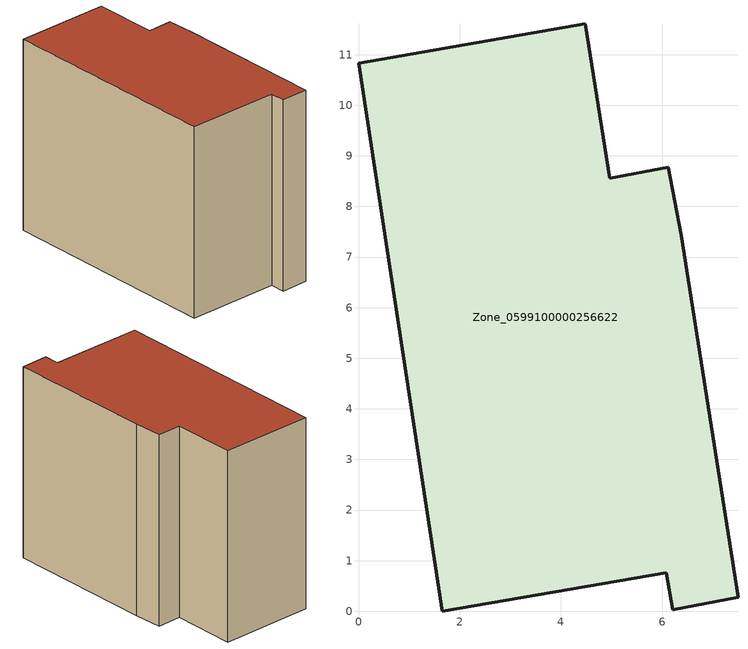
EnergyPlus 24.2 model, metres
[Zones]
Zone_0599100000256622
 floor ground (C_G): 7.5,0.28 6.21,0.03 6.08,0.76 1.65,0 0,10.83 4.48,11.61 4.96,8.56 6.12,8.78 6.38,7.43 z0
 wall outside (C_F): 0,10.83 1.65,0 6.08,0.76 6.21,0.03 7.5,0.28 6.38,7.43 6.12,8.78 4.96,8.56 4.48,11.61 0,10.83 z0:9.17
 roof outside (C_R): 7.5,0.28 6.38,7.43 6.12,8.78 4.96,8.56 4.48,11.61 0,10.83 1.65,0 6.08,0.76 6.21,0.03 z9.17
[BUILDING]
Pand.0599100000256622: North Axis=0; Terrain=City; Loads Convergence Tolerance Value=0.04; Temperature Convergence Tolerance Value=0.4; Solar Distribution=FullExterior; Maximum Number of Warmup Days=25; Minimum Number of Warmup Days=1
[Site:Location]
Rotterdam.The.Hague.AP_ZH_NLD Design_Conditions: Latitude=51.96; Longitude=4.45; Time Zone=1; Elevation=-4.5
[SITE:GROUNDTEMPERATURE:BUILDINGSURFACE]
18, 18, 18, 18, 18, 18, 18, 18, 18, 18, 18, 18
[MATERIAL] Thermal Absorptance=0.9; Solar Absorptance=0.7; Visible Absorptance=0.7
Name | Roughness | Thickness | Conductivity | Density | Specific Heat
G.TI.1946 | MediumSmooth | 0.15 | 1 | 540 | 1210
F.TI.1946 | Rough | 0.3 | 0.857143 | 1920 | 840
R.TI.1946 | MediumRough | 0.2 | 0.1 | 1500 | 1000
[CONSTRUCTION]
C_G: G.TI.1946
C_F: F.TI.1946
C_R: R.TI.1946
[ZONE]
Zone_0599100000256622: Type=1; Multiplier=1; Ceiling Height=Autocalculate; Volume=Autocalculate; Floor Area=autocalculate; Part of Total Floor Area=Yes
[ZONEINFILTRATION:DESIGNFLOWRATE]
Infil_Zone_0599100000256622: Zone or ZoneList or Space or SpaceList=Zone_0599100000256622; Schedule=AlwaysOn; Design Flow Rate Calculation Method=Flow/Area; Flow Rate per Floor Area=0.003; Constant Term Coefficient=1; Temperature Term Coefficient=0; Velocity Term Coefficient=0; Velocity Squared Term Coefficient=0
[HVACTEMPLATE:ZONE:IDEALLOADSAIRSYSTEM]
Zone_0599100000256622: Maximum Heating Supply Air Temperature=50; Minimum Cooling Supply Air Temperature=13; Maximum Heating Supply Air Humidity Ratio=0.0156; Minimum Cooling Supply Air Humidity Ratio=0.0077; Heating Limit=NoLimit; Cooling Limit=NoLimit; Dehumidification Control Type=ConstantSensibleHeatRatio; Cooling Sensible Heat Ratio=0.7; Dehumidification Setpoint=60; Humidification Control Type=None; Humidification Setpoint=30; Outdoor Air Method=None; Outdoor Air Flow Rate per Person=0.00944; Outdoor Air Flow Rate per Zone Floor Area=0; Outdoor Air Flow Rate per Zone=0; Demand Controlled Ventilation Type=None; Outdoor Air Economizer Type=NoEconomizer; Heat Recovery Type=None; Sensible Heat Recovery Effectiveness=0.7; Latent Heat Recovery Effectiveness=0.65
[ZONECONTROL:THERMOSTAT]
ThermostatControl_Zone_0599100000256622: Zone or ZoneList=Zone_0599100000256622; Control Type Schedule=DualSetpointControlType; Control 1=Thermostat_Zone_0599100000256622; Temperature Difference Between Cutout And Setpoint=0
[THERMOSTATSETPOINT:DUALSETPOINT]
Thermostat_Zone_0599100000256622: Heating Setpoint Temperature Schedule=HeatingSetpoint_Zone_0599100000256622; Cooling Setpoint Temperature Schedule=CoolingSetpoint_Zone_0599100000256622
[SCHEDULE:COMPACT]
HeatingSetpoint_Zone_0599100000256622: Through: 12/31, For: AllDays, Until: 24:00, 21
CoolingSetpoint_Zone_0599100000256622: Through: 12/31, For: AllDays, Until: 24:00, 24
DualSetpointControlType: Through: 12/31, For: AllDays, Until: 24:00, 4
AlwaysOn: Through: 12/31, For: AllDays, Until: 24:00, 1
